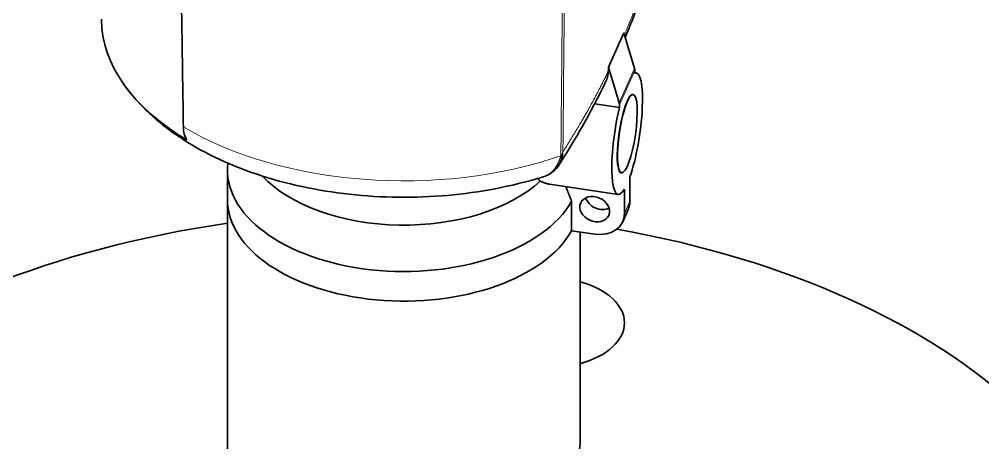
# Model space of a CAD drawing. Header units: millimetres. Extents: x 0 to 42050, y 0 to 29700.
# Drawn here: x 24468.34 to 24512.29, y 11973.62 to 11992.93 of the extents above; entities that cross this region are included whole.
import ezdxf

# ---------------------------------------------------------------- set-up
doc = ezdxf.new("R2010")
doc.units = ezdxf.units.MM
doc.header["$LTSCALE"] = 50
doc.layers.add('Visible', color=7, linetype='Continuous', lineweight=35)
doc.layers.add('Visible Narrow', color=7, linetype='Continuous', lineweight=18)

msp = doc.modelspace()

# ---------------------------------------------------------------- linework, layer by layer
at = {"layer": 'Visible'}
for p, q in [((24495.209, 11990.739), (24495.91, 11992.305)), ((24495.91, 11992.305), (24496.403, 11990.681)), ((24495.209, 11990.739), (24495.208, 11990.569)), ((24495.209, 11990.739), (24495.702, 11989.115)), ((24496.416, 11990.474), (24496.416, 11990.594)), ((24496.416, 11990.491), (24496.479, 11990.481)), ((24494.585, 11989.078), (24495.715, 11988.909)), ((24496.412, 11989.44), (24496.403, 11989.452)), ((24495.715, 11989.029), (24495.715, 11988.909)), ((24477.83, 11984.725), (24477.83, 11986.075)), ((24495.892, 11985.958), (24495.88, 11985.949)), ((24496.191, 11984.628), (24496.191, 11985.742)), ((24492.516, 11985.411), (24495.652, 11984.943)), ((24495.94, 11984.069), (24495.94, 11985.183)), ((24477.831, 11984.689), (24477.831, 11973.622)), ((24493.534, 11983.285), (24493.534, 11984.634)), ((24495.863, 11983.699), (24496.113, 11984.258)), ((24493.534, 11983.285), (24494.585, 11983.128)), ((24493.915, 11983.228), (24493.915, 11973.622))]:
    msp.add_line(p, q, dxfattribs=at)
at = {"layer": 'Visible', "color": 9, "true_color": 0xc0c0c0}
for major_axis, start_param, end_param in [((-3300, 0), 6.086634, 9.623125), ((-3260, 0), 0, 1.750512)]:
    msp.add_ellipse((26536.67, 12505.046), major_axis=major_axis, ratio=0.57735, start_param=start_param, end_param=end_param, dxfattribs=at)
at = {"layer": 'Visible'}
for centre, major_axis, ratio, start_param, end_param in [((24485.88, 11992.975), (-13.798, 0), 0.57735, 0.006171, 0.770258), ((24496.065, 11987.712), (0.413, 2.769), 0.204352, 3.951934, 6.390393), ((24496.029, 11990.652), (0.365, -0.163), 0.790511, 0.340187, 0.601986), ((24496.065, 11987.712), (-0.267, -1.791), 0.204352, 2.931289, 6.493489), ((24495.328, 11989.087), (0.365, -0.163), 0.790511, 0.340187, 0.601986), ((24496.065, 11987.712), (-0.413, -2.769), 0.204352, 4.295998, 6.734458), ((24477.128, 11988.749), (-0.924, -1.545), 0.597105, 5.515658, 5.991535), ((24485.88, 11986.075), (8.05, 0), 0.57735, 3.078278, 5.968065), ((24485.88, 11987.757), (-7.3, 0), 0.57735, 0.489716, 2.591205), ((24485.88, 11984.725), (8.05, 0), 0.57735, 3.141593, 5.968065), ((24494.835, 11984.83), (0.639, -0.286), 0.790511, 3.728025, 5.696753), ((24494.835, 11984.83), (1.278, -0.572), 0.790511, 0, 0.340187), ((24494.585, 11984.271), (1.278, -0.572), 0.790511, 5.052576, 6.623372), ((24485.873, 11965.15), (33, 0), 0.57735, 1.816979, 7.554965), ((24492.343, 11979.092), (3.6, 0), 0.57735, 5.164203, 7.402168), ((24485.873, 11973.622), (-8.042, 0), 0.57735, 0, 0.208782), ((24485.873, 11973.622), (8.042, 0), 0.57735, 5.572824, 6.283185)]:
    msp.add_ellipse(centre, major_axis=major_axis, ratio=ratio, start_param=start_param, end_param=end_param, dxfattribs=at)
for centre, major_axis, ratio in [((24496.076, 11987.71), (-0.266, -1.78), 0.204352), ((24494.585, 11984.271), (0.639, -0.286), 0.790511)]:
    msp.add_ellipse(centre, major_axis=major_axis, ratio=ratio, dxfattribs=at)
for points, knots in [([(24475.615, 12001.93), (24475.632, 12000.771), (24475.649, 11999.612), (24475.666, 11998.453), (24475.684, 11997.293), (24475.701, 11996.134), (24475.718, 11994.975), (24475.736, 11993.816), (24475.753, 11992.657), (24475.77, 11991.498), (24475.788, 11990.339), (24475.805, 11989.179), (24475.822, 11988.02)], [0, 0, 0, 0, 10.647475, 10.647475, 10.647475, 21.294952, 21.294952, 21.294952, 31.94243, 31.94243, 31.94243, 42.589906, 42.589906, 42.589906, 42.589906]), ([(24495.099, 11990.105), (24495.101, 11990.109), (24495.103, 11990.113), (24495.105, 11990.116), (24495.113, 11990.134), (24495.12, 11990.152), (24495.128, 11990.169), (24495.135, 11990.187), (24495.142, 11990.205), (24495.148, 11990.224), (24495.154, 11990.242), (24495.16, 11990.261), (24495.165, 11990.279), (24495.171, 11990.298), (24495.176, 11990.317), (24495.18, 11990.336), (24495.184, 11990.355), (24495.188, 11990.374), (24495.191, 11990.393), (24495.195, 11990.412), (24495.198, 11990.432), (24495.2, 11990.451), (24495.202, 11990.47), (24495.204, 11990.49), (24495.205, 11990.51), (24495.207, 11990.529), (24495.207, 11990.549), (24495.208, 11990.569)], [4.343683, 4.343683, 4.343683, 4.343683, 4.385028, 4.385028, 4.385028, 4.56765, 4.56765, 4.56765, 4.750707, 4.750707, 4.750707, 4.934007, 4.934007, 4.934007, 5.117361, 5.117361, 5.117361, 5.300594, 5.300594, 5.300594, 5.483549, 5.483549, 5.483549, 5.666089, 5.666089, 5.666089, 5.848105, 5.848105, 5.848105, 5.848105]), ([(24473.074, 11990.009), (24473.677, 11989.142), (24474.47, 11988.38), (24476.428, 11986.999), (24477.628, 11986.403), (24480.247, 11985.482), (24481.667, 11985.159), (24484.598, 11984.8), (24486.108, 11984.766), (24489.07, 11984.988), (24490.522, 11985.245), (24492.016, 11985.679), (24492.152, 11985.721), (24492.287, 11985.763)], [2.205228, 2.205228, 2.205228, 2.205228, 2.509642, 2.509642, 2.847738, 2.847738, 3.185834, 3.185834, 3.523929, 3.523929, 3.861604, 3.861604, 3.895708, 3.895708, 3.895708, 3.895708]), ([(24492.805, 11986.088), (24492.776, 11986.059), (24492.744, 11986.029), (24492.668, 11985.964), (24492.626, 11985.931), (24492.548, 11985.878), (24492.509, 11985.856), (24492.412, 11985.808), (24492.354, 11985.784), (24492.285, 11985.763)], [0, 0, 0, 0, 0.0373582, 0.0373582, 0.0800139, 0.0800139, 0.1239922, 0.1239922, 0.1830742, 0.1830742, 0.1830742, 0.1830742]), ([(24492.984, 11986.326), (24492.984, 11986.326), (24492.984, 11986.326), (24492.984, 11986.326), (24492.984, 11986.326), (24492.984, 11986.326), (24492.984, 11986.326), (24492.983, 11986.325), (24492.983, 11986.325), (24492.983, 11986.324), (24492.983, 11986.324), (24492.982, 11986.323), (24492.981, 11986.322), (24492.978, 11986.317), (24492.976, 11986.313), (24492.971, 11986.305), (24492.969, 11986.302), (24492.959, 11986.286), (24492.952, 11986.275), (24492.923, 11986.231), (24492.901, 11986.2), (24492.854, 11986.141), (24492.829, 11986.113), (24492.805, 11986.088)], [0.0154892, 0.0154892, 0.0154892, 0.0154892, 0.01571744, 0.01571744, 0.01614234, 0.01614234, 0.01635286, 0.01635286, 0.0165633, 0.0165633, 0.01698854, 0.01698854, 0.01783773, 0.01783773, 0.02123694, 0.02123694, 0.02503608, 0.02503608, 0.0364336, 0.0364336, 0.07062782, 0.07062782, 0.10445392, 0.10445392, 0.10445392, 0.10445392]), ([(24492.102, 11985.553), (24492.081, 11985.57), (24492.061, 11985.589), (24492.041, 11985.61), (24492.023, 11985.629), (24492.005, 11985.649), (24491.988, 11985.672)], [0, 0, 0, 0, 0.4498121, 0.4498121, 0.4498121, 0.8679397, 0.8679397, 0.8679397, 0.8679397]), ([(24492.516, 11985.411), (24492.499, 11985.413), (24492.481, 11985.416), (24492.464, 11985.42), (24492.44, 11985.425), (24492.417, 11985.43), (24492.393, 11985.437), (24492.369, 11985.443), (24492.345, 11985.45), (24492.321, 11985.459), (24492.296, 11985.467), (24492.272, 11985.476), (24492.248, 11985.485), (24492.224, 11985.495), (24492.199, 11985.506), (24492.175, 11985.517), (24492.151, 11985.528), (24492.127, 11985.54), (24492.102, 11985.553)], [3.285786, 3.285786, 3.285786, 3.285786, 3.51956, 3.51956, 3.51956, 3.839389, 3.839389, 3.839389, 4.159503, 4.159503, 4.159503, 4.479652, 4.479652, 4.479652, 4.799556, 4.799556, 4.799556, 5.118907, 5.118907, 5.118907, 5.118907]), ([(24493.534, 11984.634), (24493.518, 11984.674), (24493.501, 11984.715), (24493.485, 11984.755), (24493.468, 11984.795), (24493.452, 11984.836), (24493.436, 11984.876), (24493.403, 11984.956), (24493.37, 11985.037), (24493.338, 11985.118), (24493.313, 11985.178), (24493.288, 11985.239), (24493.264, 11985.299)], [0, 0, 0, 0, 0.369926, 0.369926, 0.369926, 0.739852, 0.739852, 0.739852, 1.479703, 1.479703, 1.479703, 2.035741, 2.035741, 2.035741, 2.035741])]:
    msp.add_open_spline(points, degree=3, knots=knots, dxfattribs=at)
for points in [[(24497.018, 11994.797), (24496.674, 11993.855), (24496.327, 11992.942), (24495.976, 11992.088)], [(24495.099, 11990.105), (24494.383, 11988.607), (24493.668, 11987.408), (24492.978, 11986.316)]]:
    msp.add_open_spline(points, degree=3, dxfattribs=at)
at = {"layer": 'Visible Narrow'}
for p, q in [((24495.702, 11989.115), (24496.403, 11990.681)), ((24495.715, 11989.029), (24496.416, 11990.594)), ((24495.94, 11984.069), (24496.191, 11984.628))]:
    msp.add_line(p, q, dxfattribs=at)
for centre, major_axis, ratio, start_param, end_param in [((24495.852, 12017.962), (5.048, 32.232), 0.199306, 3.711209, 3.728597), ((24485.88, 11993.647), (14.005, 0), 0.57735, 3.911191, 5.249269)]:
    msp.add_ellipse(centre, major_axis=major_axis, ratio=ratio, start_param=start_param, end_param=end_param, dxfattribs=at)
for points, knots in [([(24493.123, 11995.24), (24493.108, 11993.644), (24493.093, 11992.048), (24493.067, 11989.201), (24493.055, 11987.95), (24493.043, 11986.699)], [103.465782, 103.465782, 103.465782, 103.465782, 118.185987, 118.185987, 129.72442, 129.72442, 129.72442, 129.72442]), ([(24493.212, 11995.134), (24493.198, 11993.597), (24493.184, 11992.06), (24493.158, 11989.308), (24493.147, 11988.095), (24493.136, 11986.881)], [104.006879, 104.006879, 104.006879, 104.006879, 118.185987, 118.185987, 129.379615, 129.379615, 129.379615, 129.379615]), ([(24495.939, 11992.208), (24495.975, 11992.293), (24496.01, 11992.378), (24496.082, 11992.551), (24496.117, 11992.639), (24496.189, 11992.816), (24496.225, 11992.905), (24496.296, 11993.085), (24496.332, 11993.176), (24496.404, 11993.358), (24496.44, 11993.449), (24496.511, 11993.634), (24496.547, 11993.727), (24496.654, 11994.007), (24496.725, 11994.195), (24496.849, 11994.525), (24496.901, 11994.665), (24496.953, 11994.806)], [86.533728, 86.533728, 86.533728, 86.533728, 87.623907, 87.623907, 88.724797, 88.724797, 89.824567, 89.824567, 90.9231, 90.9231, 92.020426, 92.020426, 93.116404, 93.116404, 95.304336, 95.304336, 96.897143, 96.897143, 96.897143, 96.897143]), ([(24493.831, 11988.011), (24493.851, 11988.044), (24493.87, 11988.077), (24493.919, 11988.158), (24493.948, 11988.208), (24494.006, 11988.306), (24494.035, 11988.356), (24494.093, 11988.456), (24494.122, 11988.507), (24494.209, 11988.659), (24494.267, 11988.761), (24494.395, 11988.992), (24494.466, 11989.121), (24494.573, 11989.317), (24494.608, 11989.383), (24494.679, 11989.517), (24494.714, 11989.585), (24494.786, 11989.721), (24494.821, 11989.79), (24494.892, 11989.929), (24494.928, 11990), (24494.998, 11990.139), (24495.032, 11990.208), (24495.066, 11990.277)], [125.300552, 125.300552, 125.300552, 125.300552, 125.903946, 125.903946, 126.79939, 126.79939, 127.69557, 127.69557, 128.592549, 128.592549, 130.389037, 130.389037, 132.576945, 132.576945, 133.672915, 133.672915, 134.770233, 134.770233, 135.86876, 135.86876, 136.968526, 136.968526, 138.022766, 138.022766, 138.022766, 138.022766]), ([(24493.136, 11986.881), (24493.185, 11986.96), (24493.235, 11987.038), (24493.314, 11987.164), (24493.342, 11987.21), (24493.4, 11987.302), (24493.429, 11987.348), (24493.486, 11987.441), (24493.515, 11987.488), (24493.572, 11987.582), (24493.601, 11987.629), (24493.659, 11987.724), (24493.688, 11987.772), (24493.745, 11987.867), (24493.774, 11987.915), (24493.813, 11987.979), (24493.822, 11987.995), (24493.831, 11988.011)], [118.110161, 118.110161, 118.110161, 118.110161, 119.653427, 119.653427, 120.544738, 120.544738, 121.436546, 121.436546, 122.328884, 122.328884, 123.221791, 123.221791, 124.115186, 124.115186, 125.009226, 125.009226, 125.300552, 125.300552, 125.300552, 125.300552])]:
    msp.add_open_spline(points, degree=3, knots=knots, dxfattribs=at)
for points, degree in [([(24492.98, 11986.32), (24493.081, 11986.484), (24493.138, 11986.676), (24493.136, 11986.881)], 3), ([(24493.136, 11986.881), (24493.132, 11986.864), (24493.128, 11986.848), (24493.123, 11986.832), (24493.116, 11986.816), (24493.109, 11986.8), (24493.101, 11986.785)], 6), ([(24493.043, 11986.699), (24492.99, 11986.522), (24492.923, 11986.359), (24492.843, 11986.211), (24492.752, 11986.084), (24492.651, 11985.978), (24492.54, 11985.895)], 6), ([(24492.857, 11986.164), (24492.921, 11986.251), (24492.976, 11986.348), (24493.023, 11986.438), (24493.061, 11986.524), (24493.087, 11986.626), (24493.101, 11986.785)], 6), ([(24493.101, 11986.785), (24493.093, 11986.769), (24493.085, 11986.754), (24493.075, 11986.74), (24493.065, 11986.726), (24493.054, 11986.712), (24493.043, 11986.699)], 6), ([(24492.857, 11986.164), (24492.811, 11986.108), (24492.761, 11986.056), (24492.715, 11986.013), (24492.673, 11985.976), (24492.621, 11985.941), (24492.54, 11985.895)], 6), ([(24492.857, 11986.164), (24492.849, 11986.148), (24492.84, 11986.133), (24492.831, 11986.12), (24492.823, 11986.108), (24492.814, 11986.097), (24492.805, 11986.088)], 6), ([(24492.54, 11985.895), (24492.46, 11985.837), (24492.376, 11985.792), (24492.287, 11985.763)], 3)]:
    msp.add_open_spline(points, degree=degree, dxfattribs=at)

doc.saveas('drawing.dxf')
